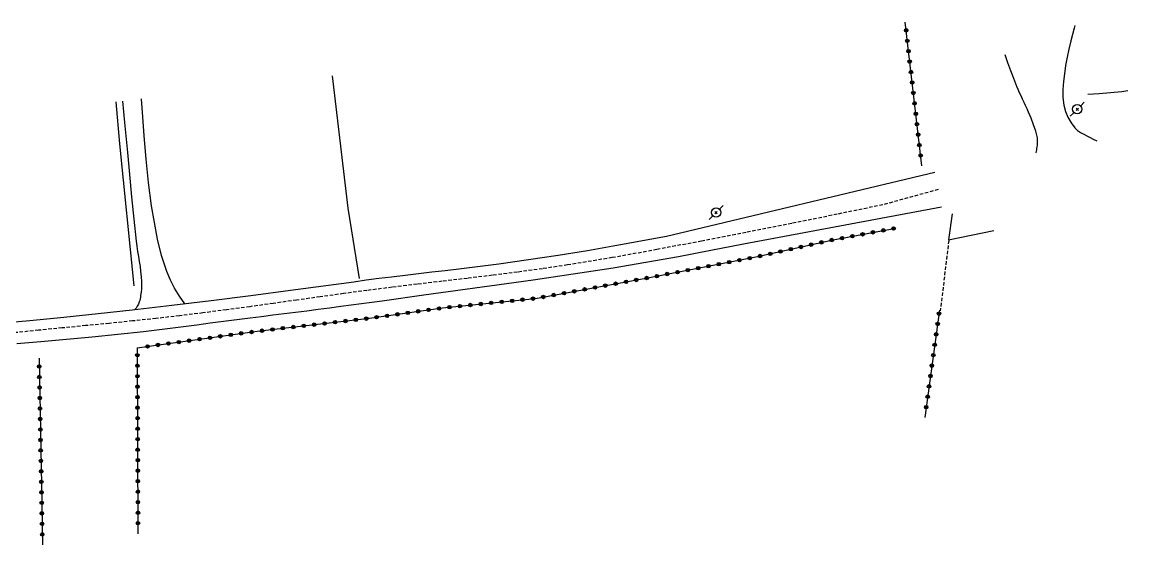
# Model space of a CAD drawing. Header units: millimetres. Extents: x 173000 to 174000, y 130000 to 131001.
# Drawn here: x 173291 to 173449, y 130198.8 to 130273.5 of the extents above; entities that cross this region are included whole.
import ezdxf

# ---------------------------------------------------------------- set-up
doc = ezdxf.new("R2010")
doc.units = ezdxf.units.MM
doc.linetypes.add('DASHED', pattern=[0.75, 0.5, -0.25])
doc.layers.get('0').update_dxf_attribs({"linetype": 'CONTINUOUS'})
for name, color, linetype in [('W0001', 6, 'DASHED'), ('W0008', 7, 'CONTINUOUS'), ('W0017', 7, 'CONTINUOUS'), ('W0104', 1, 'CONTINUOUS'), ('W0112', 1, 'DASHED'), ('W0300', 7, 'CONTINUOUS'), ('W0322', 7, 'CONTINUOUS'), ('W0323', 7, 'CONTINUOUS'), ('W0330', 7, 'CONTINUOUS'), ('W0473', 7, 'CONTINUOUS')]:
    doc.layers.add(name, color=color, linetype=linetype)

# ---------------------------------------------------------------- blocks, each defined once
blk = doc.blocks.new('T473')
for p, q in [((-0.166667, 0.166667), (0.166667, -0.166667)), ((-0.166667, -0.166667), (0.166667, 0.166667)), ((0.500001, 0.500001), (1.000002, 1.000002)), ((-1.000002, -1.000002), (-0.500001, -0.500001))]:
    blk.add_line(p, q)
blk.add_ellipse((0, 0), major_axis=(0.471405, 0.471405), ratio=1, start_param=5.4977871438, end_param=11.780972451)
blk = doc.blocks.new('t323o')
at = {"color": 0, "linetype": 'Continuous'}
for radius in [0.25, 0.15]:
    blk.add_circle((0, 0), radius, dxfattribs=at)
blk = doc.blocks.new('t322o')
at = {"color": 0, "linetype": 'Continuous'}
for radius in [0.25, 0.15]:
    blk.add_circle((0, 0), radius, dxfattribs=at)

msp = doc.modelspace()

# ---------------------------------------------------------------- linework, layer by layer
at = {"layer": 'W0001'}
msp.add_lwpolyline([(173421.86, 130249.58), (173413.94, 130247.4), (173407.43, 130246.05), (173400.92, 130244.73), (173394.4, 130243.45), (173388.04, 130242.22), (173381.67, 130241), (173375.29, 130239.85), (173368.89, 130238.8), (173365.32, 130238.27), (173361.74, 130237.78), (173358.16, 130237.33), (173354.58, 130236.89), (173350.99, 130236.47), (173347.4, 130236.05), (173343.82, 130235.61), (173340.24, 130235.16), (173336.89, 130234.71), (173333.54, 130234.25), (173330.19, 130233.78), (173326.85, 130233.31), (173323.5, 130232.84), (173320.15, 130232.39), (173316.8, 130231.95), (173313.44, 130231.54), (173310.09, 130231.15), (173306.74, 130230.8), (173303.39, 130230.45), (173300.03, 130230.13), (173296.68, 130229.8), (173293.32, 130229.47), (173289.97, 130229.13)], dxfattribs=at)
at = {"layer": 'W0008'}
for points in [[(173421.38, 130252.04), (173421.38, 130252.04), (173383.03, 130242.87), (173383.03, 130242.87), (173383.03, 130242.87), (173383.03, 130242.87), (173383.03, 130242.87), (173383.03, 130242.87), (173383.03, 130242.87), (173375.96, 130241.57), (173371.76, 130240.84), (173367.54, 130240.16), (173363.32, 130239.52), (173359.1, 130238.91), (173357.19, 130238.66), (173355.27, 130238.42), (173353.35, 130238.19), (173351.43, 130237.98), (173349.51, 130237.76), (173347.6, 130237.54), (173345.68, 130237.32), (173343.76, 130237.08), (173341.95, 130236.85), (173340.14, 130236.61), (173338.34, 130236.36), (173336.53, 130236.11), (173334.72, 130235.86), (173332.91, 130235.61), (173331.1, 130235.37), (173329.29, 130235.13), (173323.64, 130234.4), (173317.99, 130233.69), (173312.34, 130232.99), (173306.68, 130232.34), (173301.81, 130231.81), (173296.93, 130231.31), (173292.06, 130230.83), (173287.18, 130230.39)], [(173290.21, 130227.59), (173291.94, 130227.73), (173293.66, 130227.88), (173297.32, 130228.21), (173300.98, 130228.55), (173304.64, 130228.91), (173308.3, 130229.31), (173310.21, 130229.53), (173312.12, 130229.76), (173314.03, 130230.01), (173315.93, 130230.25), (173317.84, 130230.51), (173319.75, 130230.76), (173321.66, 130231.01), (173323.56, 130231.26), (173325.18, 130231.46), (173326.8, 130231.67), (173328.42, 130231.87), (173330.04, 130232.07), (173331.65, 130232.27), (173333.27, 130232.48), (173334.89, 130232.69), (173336.5, 130232.9), (173342.43, 130233.69), (173348.35, 130234.51), (173354.26, 130235.33), (173360.18, 130236.17), (173363.99, 130236.7), (173367.81, 130237.24), (173371.62, 130237.8), (173375.42, 130238.4), (173380.08, 130239.19), (173384.74, 130240.03), (173389.38, 130240.9), (173394.02, 130241.8), (173394.02, 130241.8), (173394.02, 130241.8), (173394.02, 130241.8), (173394.02, 130241.8), (173394.02, 130241.8), (173394.02, 130241.8), (173394.02, 130241.8), (173394.02, 130241.8), (173394.02, 130241.8), (173394.02, 130241.8), (173394.02, 130241.8), (173394.02, 130241.8), (173394.02, 130241.8), (173394.02, 130241.8), (173422.34, 130247.12), (173422.34, 130247.12)]]:
    msp.add_lwpolyline(points, dxfattribs=at)
at = {"layer": 'W0017'}
for points in [[(173441.4, 130273.02), (173441.28, 130272.66), (173441.04, 130271.74), (173440.81, 130270.83), (173440.52, 130269.66), (173440.27, 130268.49), (173440.05, 130267.3), (173439.89, 130266.11), (173439.77, 130265.01), (173439.66, 130263.89), (173439.65, 130262.75), (173439.8, 130261.62), (173440.05, 130260.75), (173440.39, 130259.91), (173440.84, 130259.11), (173441.4, 130258.38), (173441.77, 130258.03), (173442.2, 130257.74), (173442.65, 130257.5), (173443.09, 130257.26), (173443.55, 130257), (173444.02, 130256.76), (173444.5, 130256.54), (173444.5, 130256.54)], [(173435.82, 130254.84), (173435.82, 130254.84), (173435.82, 130254.84), (173435.83, 130254.89), (173435.93, 130255.26), (173435.97, 130255.47), (173436, 130255.68), (173436.03, 130255.89), (173436.04, 130256.1), (173436.05, 130256.31), (173436.05, 130256.53), (173436.04, 130256.74), (173436.02, 130256.95), (173435.81, 130257.92), (173435.49, 130258.85), (173435.12, 130259.76), (173434.75, 130260.66), (173434.56, 130261.13), (173434.35, 130261.59), (173434.14, 130262.04), (173433.92, 130262.5), (173433.7, 130262.95), (173433.49, 130263.4), (173433.28, 130263.86), (173433.08, 130264.33), (173432.64, 130265.44), (173432.22, 130266.55), (173431.82, 130267.68), (173431.44, 130268.81)], [(173314.23, 130233.27), (173313.46, 130234.34), (173312.76, 130235.47), (173312.16, 130236.64), (173311.63, 130237.86), (173310.87, 130240.15), (173310.3, 130242.5), (173309.86, 130244.86), (173309.47, 130247.23), (173309.01, 130250.57), (173308.68, 130253.92), (173308.42, 130257.28), (173308.16, 130260.64), (173308.01, 130262.5), (173308.01, 130262.55)], [(173305.32, 130262.23), (173305.61, 130259.15), (173306.02, 130254.88), (173306.32, 130251.71), (173306.61, 130248.54), (173306.92, 130245.37), (173307.26, 130242.2), (173307.36, 130241.48), (173307.46, 130240.75), (173307.58, 130240.03), (173307.7, 130239.31), (173307.81, 130238.59), (173307.9, 130237.86), (173307.97, 130237.13), (173308.02, 130236.4), (173308.02, 130235.91), (173308, 130235.41), (173307.96, 130234.92), (173307.9, 130234.43), (173307.87, 130234.2), (173307.83, 130233.97), (173307.78, 130233.74), (173307.71, 130233.51), (173307.58, 130233.21), (173307.42, 130232.92), (173307.24, 130232.64), (173307.04, 130232.38)]]:
    msp.add_lwpolyline(points, dxfattribs=at)
at = {"layer": 'W0104'}
for points in [[(173423.85, 130246.1), (173423.31, 130242.41), (173429.82, 130243.72)], [(173423.85, 130246.11), (173423.85, 130246.1)]]:
    msp.add_lwpolyline(points, dxfattribs=at)
at = {"layer": 'W0112'}
msp.add_lwpolyline([(173423.36, 130242.32), (173422.16, 130232.27)], dxfattribs=at)
at = {"layer": 'W0300'}
msp.add_lwpolyline([(173448.96, 130263.67), (173448.1, 130263.56), (173446.48, 130263.4), (173444.85, 130263.27), (173443.23, 130263.17)], dxfattribs=at)
at = {"layer": 'W0322'}
msp.add_lwpolyline([(173307.4, 130226.96), (173324.53, 130229.33), (173340.61, 130231.19), (173351.04, 130232.67), (173364.34, 130234.03), (173380.61, 130237.01), (173395.81, 130239.95), (173406.87, 130242.41), (173415.82, 130244.08)], dxfattribs=at)
at = {"layer": 'W0323'}
for points in [[(173419.51, 130252.96), (173417.14, 130273.51), (173417.14, 130273.51)], [(173422.04, 130232.34), (173419.93, 130216.99)], [(173307.53, 130200.4), (173307.43, 130226.96)], [(173293.38, 130225.5), (173293.76, 130204.72), (173293.87, 130198.8)]]:
    msp.add_lwpolyline(points, dxfattribs=at)
at = {"layer": 'W0330'}
for points in [[(173335.26, 130265.85), (173337.49, 130246.9), (173339.11, 130236.85)], [(173304.34, 130262.11), (173304.87, 130256.11), (173306.91, 130235.81)]]:
    msp.add_lwpolyline(points, dxfattribs=at)

# ---------------------------------------------------------------- block references
at = {"layer": 'W0322'}
for p, rotation in [((173411.06, 130243.19), 10.55567877449109), ((173412.54, 130243.47), 10.55567877449109), ((173414.01, 130243.74), 10.55567877449109), ((173415.49, 130244.02), 10.55567877449109), ((173403.71, 130241.71), 12.56703488671962), ((173405.18, 130242.04), 12.56703488671962), ((173406.64, 130242.36), 12.56703488671962), ((173408.12, 130242.64), 10.55567877449109), ((173409.59, 130242.92), 10.55567877449109), ((173396.39, 130240.08), 12.56703488671962), ((173397.86, 130240.4), 12.56703488671962), ((173399.32, 130240.73), 12.56703488671962), ((173400.79, 130241.06), 12.56703488671962), ((173402.25, 130241.38), 12.56703488671962), ((173389.03, 130238.64), 10.93438096093936), ((173390.51, 130238.92), 10.93438096093936), ((173391.98, 130239.21), 10.93438096093936), ((173393.45, 130239.49), 10.93438096093936), ((173394.92, 130239.78), 10.93438096093936), ((173380.2, 130236.93), 10.38445090473967), ((173381.67, 130237.21), 10.93438096093936), ((173383.14, 130237.5), 10.93438096093936), ((173384.62, 130237.78), 10.93438096093936), ((173386.09, 130238.07), 10.93438096093936), ((173387.56, 130238.35), 10.93438096093936), ((173371.34, 130235.31), 10.38445090473967), ((173372.82, 130235.58), 10.38445090473967), ((173374.29, 130235.85), 10.38445090473967), ((173375.77, 130236.12), 10.38445090473967), ((173377.25, 130236.39), 10.38445090473967), ((173378.72, 130236.66), 10.38445090473967), ((173360.98, 130233.68), 5.850470909316853), ((173362.47, 130233.84), 5.850470909316853), ((173363.96, 130233.99), 5.850470909316853), ((173365.44, 130234.23), 10.38445090473967), ((173366.92, 130234.5), 10.38445090473967), ((173368.39, 130234.77), 10.38445090473967), ((173369.87, 130235.04), 10.38445090473967), ((173347.56, 130232.17), 8.075490793643118), ((173349.05, 130232.38), 8.075490793643118), ((173350.53, 130232.59), 8.075490793643118), ((173352.02, 130232.77), 5.850470909316853), ((173353.52, 130232.92), 5.850470909316853), ((173355.01, 130233.07), 5.850470909316853), ((173356.5, 130233.23), 5.850470909316853), ((173357.99, 130233.38), 5.850470909316853), ((173359.49, 130233.53), 5.850470909316853), ((173335.67, 130230.62), 6.578364048564421), ((173337.16, 130230.79), 6.578364048564421), ((173338.65, 130230.96), 6.578364048564421), ((173340.14, 130231.13), 6.578364048564421), ((173341.62, 130231.33), 8.075490793643118), ((173343.11, 130231.54), 8.075490793643118), ((173344.59, 130231.75), 8.075490793643118), ((173346.08, 130231.96), 8.075490793643118), ((173322.26, 130229.02), 7.88747656181374), ((173323.75, 130229.22), 7.88747656181374), ((173325.24, 130229.41), 6.578364048564421), ((173326.73, 130229.58), 6.578364048564421), ((173328.22, 130229.76), 6.578364048564421), ((173329.71, 130229.93), 6.578364048564421), ((173331.2, 130230.1), 6.578364048564421), ((173332.69, 130230.27), 6.578364048564421), ((173334.18, 130230.44), 6.578364048564421), ((173310.38, 130227.37), 7.88747656181374), ((173311.86, 130227.58), 7.88747656181374), ((173313.35, 130227.78), 7.88747656181374), ((173314.83, 130227.99), 7.88747656181374), ((173316.32, 130228.19), 7.88747656181374), ((173317.8, 130228.4), 7.88747656181374), ((173319.29, 130228.61), 7.88747656181374), ((173320.78, 130228.81), 7.88747656181374), ((173308.89, 130227.16), 7.88747656181374)]:
    msp.add_blockref('t322o', p, dxfattribs=dict(at, rotation=rotation))
at = {"layer": 'W0323'}
for p, rotation in [((173417.27, 130272.33), 96.58402349268233), ((173417.44, 130270.84), 96.58402349268233), ((173417.62, 130269.35), 96.58402349268233), ((173417.79, 130267.86), 96.58402349268233), ((173417.96, 130266.37), 96.58402349268233), ((173418.13, 130264.88), 96.58402349268233), ((173418.3, 130263.39), 96.58402349268233), ((173418.48, 130261.9), 96.58402349268233), ((173418.65, 130260.41), 96.58402349268233), ((173418.82, 130258.92), 96.58402349268233), ((173418.99, 130257.43), 96.58402349268233), ((173419.16, 130255.94), 96.58402349268233), ((173419.34, 130254.45), 96.58402349268233), ((173421.98, 130231.85), 262.1487815047469), ((173421.77, 130230.37), 262.1487815047469), ((173421.36, 130227.4), 262.1487815047469), ((173421.57, 130228.88), 262.1487815047469), ((173307.43, 130225.9), 90.2192568875526), ((173421.16, 130225.91), 262.1487815047469), ((173293.4, 130224.29), 271.0353373336999), ((173307.44, 130224.4), 90.2192568875526), ((173420.95, 130224.42), 262.1487815047469), ((173293.43, 130222.79), 271.0353373336999), ((173307.44, 130222.9), 90.2192568875526), ((173420.75, 130222.94), 262.1487815047469), ((173293.46, 130221.29), 271.0353373336999), ((173307.45, 130221.4), 90.2192568875526), ((173420.54, 130221.45), 262.1487815047469), ((173293.49, 130219.79), 271.0353373336999), ((173307.45, 130219.9), 90.2192568875526), ((173420.34, 130219.97), 262.1487815047469), ((173293.51, 130218.29), 271.0353373336999), ((173307.46, 130218.4), 90.2192568875526), ((173420.13, 130218.48), 262.1487815047469), ((173293.54, 130216.79), 271.0353373336999), ((173307.47, 130216.9), 90.2192568875526), ((173293.57, 130215.29), 271.0353373336999), ((173307.47, 130215.4), 90.2192568875526), ((173293.59, 130213.79), 271.0353373336999), ((173307.48, 130213.9), 90.2192568875526), ((173293.62, 130212.3), 271.0353373336999), ((173307.48, 130212.4), 90.2192568875526), ((173293.65, 130210.8), 271.0353373336999), ((173307.49, 130210.9), 90.2192568875526), ((173293.68, 130209.3), 271.0353373336999), ((173307.49, 130209.4), 90.2192568875526), ((173293.7, 130207.8), 271.0353373336999), ((173307.5, 130207.9), 90.2192568875526), ((173293.73, 130206.3), 271.0353373336999), ((173307.51, 130206.4), 90.2192568875526), ((173293.76, 130204.8), 271.0353373336999), ((173307.51, 130204.9), 90.2192568875526), ((173293.78, 130203.3), 271.0779733368828), ((173307.52, 130203.4), 90.2192568875526), ((173293.81, 130201.8), 271.0779733368828), ((173307.52, 130201.9), 90.2192568875526), ((173293.84, 130200.3), 271.0779733368828)]:
    msp.add_blockref('t323o', p, dxfattribs=dict(at, rotation=rotation))
at = {"layer": 'W0473'}
for p in [(173441.73, 130261.06), (173390.13, 130246.29)]:
    msp.add_blockref('T473', p, dxfattribs=at)

doc.saveas('drawing.dxf')
